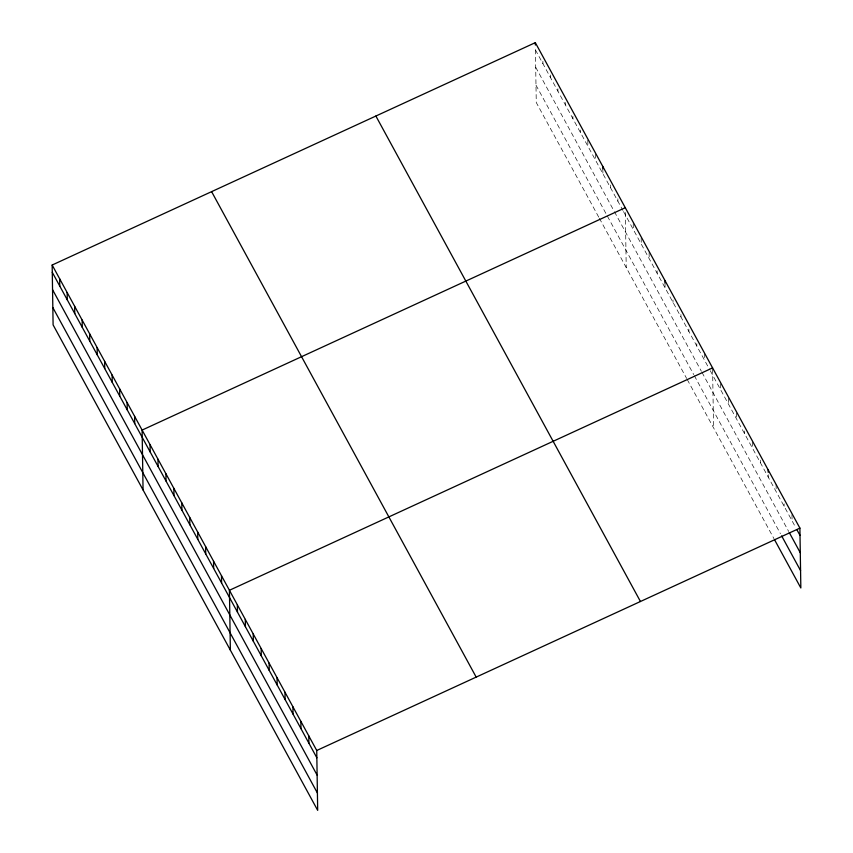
<?xml version="1.0" encoding="UTF-8"?>
<svg xmlns="http://www.w3.org/2000/svg" width="853" height="853" viewBox="0 0 853 853"><rect width="100%" height="100%" fill="white"/><g stroke="black" fill="none" stroke-linecap="round" stroke-linejoin="round"><path stroke-width="0.64" stroke-dasharray="4.26 3.2" d="M535.439 49.943L622.893 210.414M623.522 211.565L709.653 369.605M710.261 370.724L795.742 527.57M535.716 67.291L613.797 210.574M614.427 211.715L701.379 371.268M701.987 372.388L788.684 531.472M535.993 85.161L693.724 374.574M694.331 375.693L780.42 533.658M598.731 217.131L536.26 102.509L535.396 47.512M599.36 218.272L686.665 378.476M687.273 379.596L773.98 538.68M791.979 514.764L792.074 520.842M784.099 503.846L784.142 506.277M776.091 484.419L776.209 491.712M768.233 474.726L768.265 477.158M760.29 460.162L760.332 462.593M752.293 441.95L752.389 448.028M744.413 431.032L744.456 433.463M736.427 412.82L736.512 418.898M728.483 398.255L728.579 404.333M720.55 383.69L720.646 389.768M712.607 369.125L713.534 427.769M704.653 353.345L704.77 360.638M696.794 343.642L696.826 346.073M688.851 329.087L688.893 331.518M680.918 314.522L680.961 316.953M672.985 299.957L673.017 302.389M665.009 282.961L665.084 287.824M657.109 270.827L657.141 273.259M649.112 252.616L649.208 258.694M641.179 238.051L641.275 244.129M633.235 223.486L633.331 229.564M625.356 212.568L626.219 267.565M617.86 198.813L617.903 201.244M610.364 185.058L610.407 187.489M602.826 168.873L602.911 173.735M595.319 153.903L595.405 159.98M587.813 140.148L587.909 146.226M580.381 130.04L580.413 132.471M572.885 116.285L572.917 118.716M565.39 102.531L565.422 104.962M557.894 88.776L557.926 91.207M550.398 75.021L550.43 77.452M542.903 61.267L542.934 63.698"/><path stroke-width="1.28" d="M52.161 265.027L316.74 750.491L317.679 810.35L53.099 324.886L52.161 265.027L535.321 42.65L799.901 528.114L800.839 587.973L774.588 539.8M625.281 207.706L142.11 430.083L143.059 489.942M712.586 367.91L229.425 590.287L230.363 650.146M316.74 750.491L799.901 528.114M796.958 529.809L800.018 535.407M789.302 532.592L800.285 552.755M781.647 535.897L800.572 570.625M375.885 116.04L640.454 601.504M211.608 191.648L476.177 677.111M52.278 272.32L316.847 757.784M52.545 289.668L317.124 775.132M52.822 307.538L317.401 793.002M768.148 469.854L768.19 472.295M664.967 280.53L665.009 282.961M602.794 166.442L602.826 168.873M535.321 42.65L535.364 45.081M308.797 735.926L308.914 743.219M300.864 721.361L300.97 728.654M292.92 706.796L293.037 714.1M284.987 692.241L285.105 699.535M277.044 677.677L277.161 684.97M269.111 663.112L269.228 670.405M261.178 648.547L261.285 655.84M253.234 633.982L253.352 641.275M245.301 619.417L245.419 626.71M237.358 604.852L237.475 612.145M221.492 575.722L221.599 583.015M213.549 561.157L213.666 568.461M205.616 546.602L205.722 553.896M197.672 532.037L197.789 539.331M189.739 517.472L189.856 524.766M181.806 502.907L181.913 510.201M173.863 488.342L173.98 495.636M165.93 473.778L166.036 481.071M157.986 459.213L158.104 466.506M150.053 444.648L150.171 451.941M134.614 416.328L134.731 423.621M127.118 402.573L127.236 409.866M119.623 388.819L119.74 396.112M112.127 375.064L112.244 382.357M104.631 361.309L104.748 368.603M97.135 347.555L97.253 354.848M89.64 333.8L89.757 341.093M82.144 320.046L82.261 327.339M74.648 306.291L74.765 313.584M67.152 292.536L67.27 299.829M59.657 278.782L59.774 286.075"/></g></svg>
